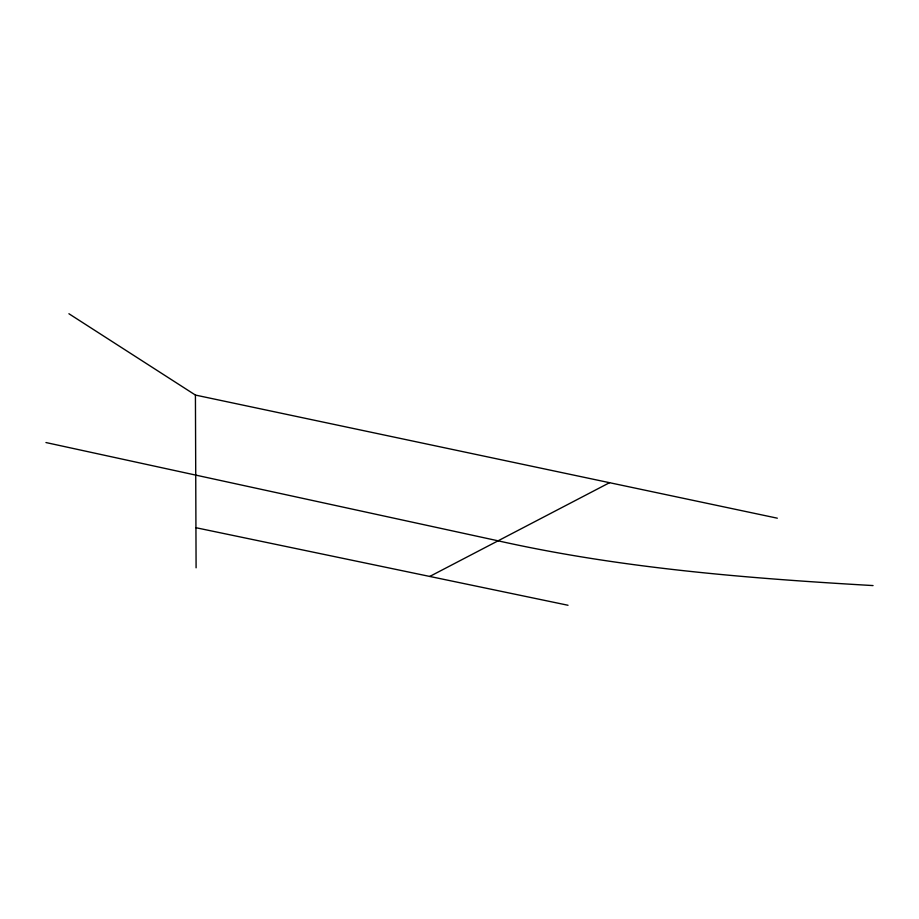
<?xml version="1.0" encoding="UTF-8"?>
<svg xmlns="http://www.w3.org/2000/svg" width="919" height="919" viewBox="0 0 919 919"><rect width="100%" height="100%" fill="white"/><g stroke="black" fill="none" stroke-linecap="round" stroke-linejoin="round"><path stroke-width="1.38" d="M429.759 576.443L609.561 482.693M873.05 585.575C747.377 578.304 621.198 568.344 498.098 540.82L45.95 442.544M195.931 527.713L568.022 605.265M68.914 313.735L195.425 395.067L777.325 518.19M195.425 395.067L196.092 567.816"/></g></svg>
